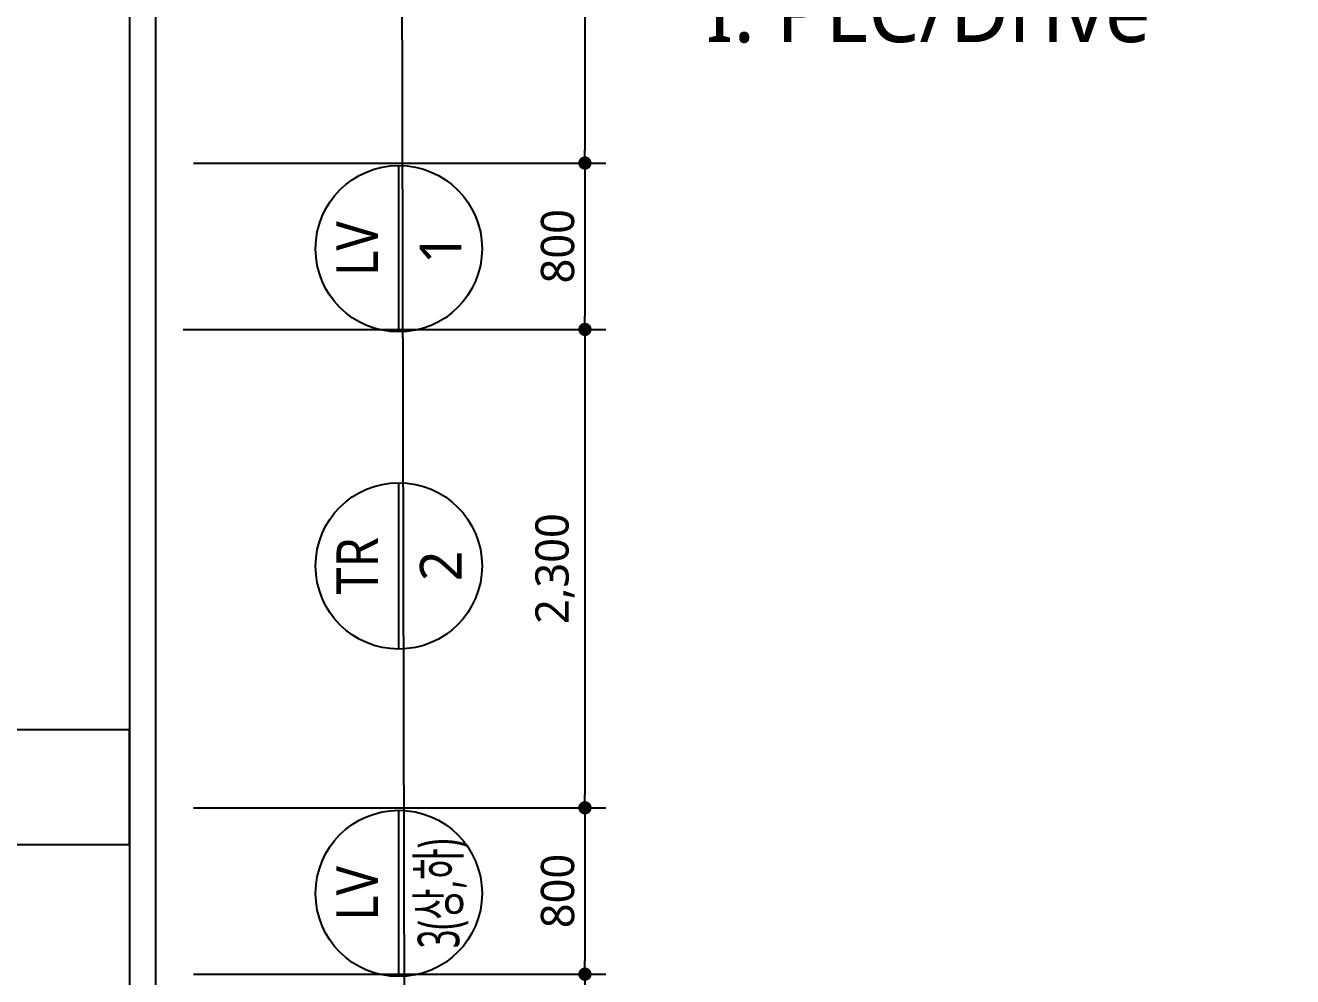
# Model space of a CAD drawing. Header units: millimetres. Extents: x 3355 to 129505, y 4600 to 34300.
# Drawn here: x 64556 to 70648, y 16844 to 21418 of the extents above; entities that cross this region are included whole.
import ezdxf
from ezdxf.enums import TextEntityAlignment as Align
from ezdxf.xclip import XClip

# ---------------------------------------------------------------- set-up
doc = ezdxf.new("R2010")
doc.units = ezdxf.units.MM
doc.header["$LTSCALE"] = 800
doc.header["$XCLIPFRAME"] = 0
doc.linetypes.add('점선1', pattern=[2, 1.25, -0.75])
doc.layers.get('Defpoints').update_dxf_attribs({"color": 167})
for name, color, linetype in [('arch', 8, 'Continuous'), ('DIM', 6, 'Continuous'), ('TRENCH', 3, 'Continuous')]:
    doc.layers.add(name, color=color, linetype=linetype)
doc.layers.add('TXT-1', color=137, linetype='Continuous', plot=False)
doc.layers.add('건축도면', color=9, linetype='Continuous', lineweight=25)
doc.styles.add('GHS', font='malgun.ttf')
doc.styles.add('맑은고딕', font='malgun.ttf')
doc.styles.add('스타일1', font='malgun.ttf')
doc.dimstyles.new('Copy of PSD MI', dxfattribs={"dimscale": 100, "dimtxt": 1.5, "dimasz": 0.8, "dimexe": 1.25, "dimexo": 1.5, "dimgap": 0.6, "dimtad": 1, "dimdec": 0, "dimzin": 1, "dimdsep": 46, "dimlunit": 6, "dimtxsty": '맑은고딕', "dimblk": 'DOT', "dimcen": 2.5, "dimadec": 0, "dimazin": 0, "dimtfac": 1, "dimtdec": 0, "dimtix": 1, "dimtmove": 2, "dimatfit": 3, "dimfxl": 1, "dimtolj": 1, "dimtzin": 1, "dimarcsym": 0})

# ---------------------------------------------------------------- blocks, each defined once
blk = doc.blocks.new('XR-현황측량도')
at = {"color": 0}
blk.add_lwpolyline([(128740.4, 73974.7), (135158.9, 74062.7), (143027.2, 74043.6), (151689.9, 74037.3), (154882.8, 74051.1), (162788.9, 74142.4), (171654.6, 74151.5), (178947.9, 74224.2), (185441.1, 74257.7), (186411.9, 74404.5), (193068.5, 76971.8, 0.271364), (196517.3, 81929.2), (196869.6, 86053.4), (196858.7, 91789.3), (196871.2, 109951.5)], format="xyb", dxfattribs=at)
blk = doc.blocks.new('XR-PLAN', base_point=(461, 408.4))
at = {"layer": 'arch'}
for points in [[(69000, 56325), (72625, 56325), (72625, 43100)], [(69000, 56200), (72500, 56200), (72500, 43225)]]:
    blk.add_lwpolyline(points, dxfattribs=at)
ref = blk.add_blockref('XR-현황측량도', (-77510.5, -35338.3), dxfattribs=at)
XClip(ref).set_block_clipping_path([(86810.4680804907, 39538.2997129494), (224210.4680804907, 149938.2997129495)])
at = {"layer": 'TXT-1', "style": '스타일1'}
blk.add_text('I. PLC/Drive 검증시스템 및 신사업 검증시스템', height=300, dxfattribs=at).set_placement((79178.7, 49531.3), align=Align.MIDDLE_CENTER)
blk = doc.blocks.new('DOT')
at = {"color": 0, "linetype": 'ByBlock'}
blk.add_line((-0.5, 0), (-1, 0), dxfattribs=at)
at = {"color": 0, "linetype": 'ByBlock', "const_width": 0.5}
blk.add_lwpolyline([(-0.25, 0, 1), (0.25, 0, 1)], format="xyb", close=True, dxfattribs=at)
blk = doc.blocks.new('*D226')
at = {"layer": 'Defpoints', "color": 0, "ltscale": 2, "transparency": 16777216}
for p in [(65193.6, 19956.1), (65243.6, 17656.1), (67245.7, 17656.1)]:
    blk.add_point(p, dxfattribs=at)
at = {"layer": 'DIM', "color": 0, "lineweight": -2, "ltscale": 2, "transparency": 16777216}
for p, q in [((65313.6, 19956.1), (67345.7, 19956.1)), ((67245.7, 19892.1), (67245.7, 17720.1)), ((65363.6, 17656.1), (67345.7, 17656.1))]:
    blk.add_line(p, q, dxfattribs=at)
at = {"layer": 'DIM', "color": 0, "lineweight": -2, "ltscale": 2, "transparency": 16777216, "xscale": 64, "yscale": 64, "zscale": 64}
for p, rotation in [((67245.7, 19956.1), 90), ((67245.7, 17656.1), 270)]:
    blk.add_blockref('DOT', p, dxfattribs=dict(at, rotation=rotation))
at = {"layer": 'DIM', "color": 3, "ltscale": 2, "transparency": 16777216, "insert": (67101.7, 18806.1), "char_height": 160, "attachment_point": 5, "rotation": 90, "style": '맑은고딕'}
blk.add_mtext('\\A1;2,300', dxfattribs=at)
blk = doc.blocks.new('_DOT')
at = {"color": 0, "linetype": 'ByBlock'}
blk.add_line((-0.5, 0), (-1, 0), dxfattribs=at)
at = {"color": 0, "linetype": 'ByBlock', "const_width": 0.5}
blk.add_lwpolyline([(-0.25, 0, 1), (0.25, 0, 1)], format="xyb", close=True, dxfattribs=at)
blk = doc.blocks.new('*D227')
at = {"layer": 'Defpoints', "color": 0, "ltscale": 2, "transparency": 16777216}
for p in [(65243.6, 17656.1), (65243.6, 16856.1), (67245.7, 16856.1)]:
    blk.add_point(p, dxfattribs=at)
at = {"layer": 'DIM', "color": 0, "lineweight": -2, "ltscale": 2, "transparency": 16777216}
for p, q in [((65363.6, 17656.1), (67345.7, 17656.1)), ((67245.7, 17592.1), (67245.7, 16920.1)), ((65363.6, 16856.1), (67345.7, 16856.1))]:
    blk.add_line(p, q, dxfattribs=at)
at = {"layer": 'DIM', "color": 0, "lineweight": -2, "ltscale": 2, "transparency": 16777216, "xscale": 64, "yscale": 64, "zscale": 64}
for p, rotation in [((67245.7, 17656.1), 90), ((67245.7, 16856.1), 270)]:
    blk.add_blockref('DOT', p, dxfattribs=dict(at, rotation=rotation))
at = {"layer": 'DIM', "color": 3, "ltscale": 2, "transparency": 16777216, "insert": (67115.1, 17256.1), "char_height": 160, "attachment_point": 5, "rotation": 90, "style": '맑은고딕'}
blk.add_mtext('\\A1;800', dxfattribs=at)
blk = doc.blocks.new('*D228')
at = {"layer": 'Defpoints', "color": 0, "ltscale": 2, "transparency": 16777216}
for p in [(65243.6, 16856.1), (65243.6, 16056.1), (67245.7, 16056.1)]:
    blk.add_point(p, dxfattribs=at)
at = {"layer": 'DIM', "color": 0, "lineweight": -2, "ltscale": 2, "transparency": 16777216}
for p, q in [((65363.6, 16856.1), (67345.7, 16856.1)), ((67245.7, 16792.1), (67245.7, 16120.1)), ((65363.6, 16056.1), (67345.7, 16056.1))]:
    blk.add_line(p, q, dxfattribs=at)
at = {"layer": 'DIM', "color": 0, "lineweight": -2, "ltscale": 2, "transparency": 16777216, "xscale": 64, "yscale": 64, "zscale": 64}
for p, rotation in [((67245.7, 16856.1), 90), ((67245.7, 16056.1), 270)]:
    blk.add_blockref('DOT', p, dxfattribs=dict(at, rotation=rotation))
at = {"layer": 'DIM', "color": 3, "ltscale": 2, "transparency": 16777216, "insert": (67115.1, 16456.1), "char_height": 160, "attachment_point": 5, "rotation": 90, "style": '맑은고딕'}
blk.add_mtext('\\A1;800', dxfattribs=at)
blk = doc.blocks.new('*D231')
at = {"layer": 'Defpoints', "color": 0, "ltscale": 2, "transparency": 16777216}
for p in [(65243.6, 23256.1), (65243.6, 20756.1), (67245.7, 20756.1)]:
    blk.add_point(p, dxfattribs=at)
at = {"layer": 'DIM', "color": 0, "lineweight": -2, "ltscale": 2, "transparency": 16777216}
for p, q in [((65363.6, 23256.1), (67345.7, 23256.1)), ((67245.7, 23192.1), (67245.7, 20820.1)), ((65363.6, 20756.1), (67345.7, 20756.1))]:
    blk.add_line(p, q, dxfattribs=at)
at = {"layer": 'DIM', "color": 0, "lineweight": -2, "ltscale": 2, "transparency": 16777216, "xscale": 64, "yscale": 64, "zscale": 64}
for p, rotation in [((67245.7, 23256.1), 90), ((67245.7, 20756.1), 270)]:
    blk.add_blockref('DOT', p, dxfattribs=dict(at, rotation=rotation))
at = {"layer": 'DIM', "color": 3, "ltscale": 2, "transparency": 16777216, "insert": (67101.7, 22006.1), "char_height": 160, "attachment_point": 5, "rotation": 90, "style": '맑은고딕'}
blk.add_mtext('\\A1;2,500', dxfattribs=at)
blk = doc.blocks.new('*D232')
at = {"layer": 'Defpoints', "color": 0, "ltscale": 2, "transparency": 16777216}
for p in [(65243.6, 20756.1), (65295.1, 19956.1), (67245.7, 19956.1)]:
    blk.add_point(p, dxfattribs=at)
at = {"layer": 'DIM', "color": 0, "lineweight": -2, "ltscale": 2, "transparency": 16777216}
for p, q in [((65363.6, 20756.1), (67345.7, 20756.1)), ((67245.7, 20692.1), (67245.7, 20020.1)), ((65415.1, 19956.1), (67345.7, 19956.1))]:
    blk.add_line(p, q, dxfattribs=at)
at = {"layer": 'DIM', "color": 0, "lineweight": -2, "ltscale": 2, "transparency": 16777216, "xscale": 64, "yscale": 64, "zscale": 64}
for p, rotation in [((67245.7, 20756.1), 90), ((67245.7, 19956.1), 270)]:
    blk.add_blockref('DOT', p, dxfattribs=dict(at, rotation=rotation))
at = {"layer": 'DIM', "color": 3, "ltscale": 2, "transparency": 16777216, "insert": (67115.1, 20356.1), "char_height": 160, "attachment_point": 5, "rotation": 90, "style": '맑은고딕'}
blk.add_mtext('\\A1;800', dxfattribs=at)
blk = doc.blocks.new('A$C761c27b9')
at = {"layer": '건축도면'}
for p, q in [((1450.3, -8900.9), (150, -8900.9)), ((150, -9450.9), (1450.3, -9450.9))]:
    blk.add_line(p, q, dxfattribs=at)
at = {"color": 8}
blk.add_wipeout([(100, -9400.9), (100, -8950.9), (1450.3, -8950.9), (1450.3, -9400.9)], dxfattribs=at).dxf.layer = 'TRENCH'
at = {"layer": '건축도면'}
blk.add_line((1450.3, -9450.9), (1450.3, -8900.9), dxfattribs=at)
at = {"color": 8}
for points in [[(980, -8970.9), (1010, -8970.9), (1010, -9380.9), (980, -9380.9)], [(1280, -8970.9), (1310, -8970.9), (1310, -9380.9), (1280, -9380.9)]]:
    blk.add_wipeout(points, dxfattribs=at).dxf.layer = 'TRENCH'

msp = doc.modelspace()

# ---------------------------------------------------------------- linework, layer by layer
at = {"layer": 'DIM'}
for p, q in [((66350.99273, 19944.17878, 0), (66350.99273, 20744.17878, 0)), ((66350.99273, 18419.17878, 0), (66350.99273, 19219.17878, 0)), ((66350.99273, 16844.17878, 0), (66350.99273, 17644.17878, 0))]:
    msp.add_line(p, q, dxfattribs=at)
at = {"layer": 'DIM', "color": 6, "ltscale": 2}
msp.add_lwpolyline([(66351.80993, 28156.12697), (66380.3997, 15256.12697)], dxfattribs=at)
at = {"layer": 'DIM'}
for centre in [(66350.99273, 20344.17878), (66350.99273, 18819.17878, 0), (66350.99273, 17244.17878)]:
    msp.add_circle(centre, 400, dxfattribs=at)

# ---------------------------------------------------------------- block references
at = {"layer": '건축도면', "color": 1, "linetype": '점선1', "ltscale": 0.2}
ref = msp.add_blockref('XR-PLAN', (-49033.32308, -27635.43025), dxfattribs=at)
XClip(ref).set_block_clipping_path([(56227.7345986668, 39479.2603850555), (77438.0684519374, 60194.2361228569)])
ref = msp.add_blockref('XR-PLAN', (-6983.32308, -27635.43025), dxfattribs=at)
XClip(ref).set_block_clipping_path([(56227.7345986668, 39479.2603850555), (77438.0684519374, 60194.2361228569)])

# ---------------------------------------------------------------- texts
at = {"layer": 'DIM', "color": 3, "style": 'GHS'}
for s, width, p in [('LV', 0.9, (66150.99273, 20344.17878)), ('TR', 0.9, (66150.99273, 18819.17878, 0)), ('3(상,하)', 0.6, (66550.99273, 17244.17878)), ('LV', 0.9, (66150.99273, 17244.17878))]:
    msp.add_text(s, height=200, rotation=90, dxfattribs=dict(at, width=width)).set_placement(p, align=Align.MIDDLE)
for s, p in [('1', (66550.99273, 20344.17878)), ('2', (66550.99273, 18819.17878, 0))]:
    msp.add_text(s, height=200, rotation=90, dxfattribs=at).set_placement(p, align=Align.MIDDLE)

# ---------------------------------------------------------------- dimensions: what is measured, and where the dimension line sits
at = {"layer": 'DIM', "color": 6, "ltscale": 2}
for base, p1, p2, picture, middle in [((67245.74744, 20756.12697), (65243.55759, 23256.12697), (65243.55759, 20756.12697), '*D231', (67101.66049, 22006.12697)), ((67245.74744, 19956.12697), (65243.55759, 20756.12697), (65295.05196, 19956.12697), '*D232', (67115.0844, 20356.12697)), ((67245.74744, 17656.12697), (65193.55759, 19956.12697), (65243.55759, 17656.12697), '*D226', (67101.66049, 18806.12697)), ((67245.74744, 16856.12697), (65243.55759, 17656.12697), (65243.55759, 16856.12697), '*D227', (67115.0844, 17256.12697)), ((67245.74744, 16056.12697), (65243.55759, 16856.12697), (65243.55759, 16056.12697), '*D228', (67115.0844, 16456.12697))]:
    dim = msp.add_linear_dim(base=base, p1=p1, p2=p2, angle=90, dimstyle='Copy of PSD MI', override={"dimscale": 80, "dimtxt": 2, "dimclrt": 3, "dimfxl": 0.18}, dxfattribs=at)
    dim.commit()
    dim.dimension.update_dxf_attribs({"geometry": picture, "text_midpoint": middle})

# ---------------------------------------------------------------- next in the draw order: block references
msp.add_blockref('A$C761c27b9', (63605.38001, 26931.12697))

doc.saveas('drawing.dxf')
